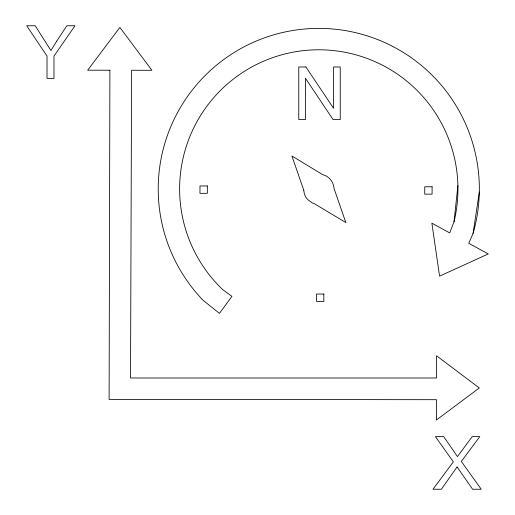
<?xml version="1.0" encoding="UTF-8"?>
<svg xmlns="http://www.w3.org/2000/svg" width="515" height="515" viewBox="0 0 515 515"><rect width="100%" height="100%" fill="white"/><g stroke="black" fill="none" stroke-linecap="round" stroke-linejoin="round"><path stroke-width="0.77" d="M479.323 192.018L473.06 233.462L468.766 243.299L488.272 253.94L439.572 276.149L431.885 223.182L449.711 232.909L454.011 221.804L457.906 185.69M473.06 233.462A160.571 160.571 0 0 0 280.192 33.089A160.571 160.571 0 0 0 203.097 300.303L219.474 313.378L231.917 296.357L222.718 289.636A139.159 139.159 0 0 1 279.619 55.414A139.159 139.159 0 0 1 454.011 221.804M109.901 70.22L109.116 399.376L436.469 399.692L436.437 420.002L479.31 387.962L436.546 355.775L436.508 377.991L130.527 377.991L131.602 70.259L151.912 70.291L119.873 27.417L87.685 70.182L109.901 70.22M303.76 190.209L304.011 191.883A12.843 12.843 0 0 0 308.331 200.065L312.528 203.084L314.253 203.618L345.823 222.544L333.99 188.329C333.656 182.04 328.982 176.143 322.789 174.707L291.928 155.994L303.76 190.209M56.669 41.219L50.927 50.522L35.2 25.75L26.729 25.75L47.013 56.084L47.013 78.377L53.978 78.377L53.978 56.084L74.978 25.75L66.866 25.75L56.669 41.219M457.075 466.957L441.349 489.25L432.986 489.25L453.342 461.826L435.394 436.623L443.685 436.623L457.468 456.586L472.223 436.623L479.8 436.623L461.311 461.427L481.235 489.25L472.615 489.25L457.075 466.957M305.916 66.989L298.777 66.989L298.777 119.615L305.453 119.615L305.453 78.261L333.096 119.615L340.235 119.615L340.235 66.989L333.559 66.989L333.559 108.305L305.916 66.989M207.333 185.96L199.975 185.96L199.975 193.318L207.333 193.318L207.333 185.96M432.091 186.784L424.733 186.784L424.733 194.142L432.091 194.142L432.091 186.784M323.826 294.046L316.468 294.046L316.468 301.404L323.826 301.404L323.826 294.046"/></g></svg>
